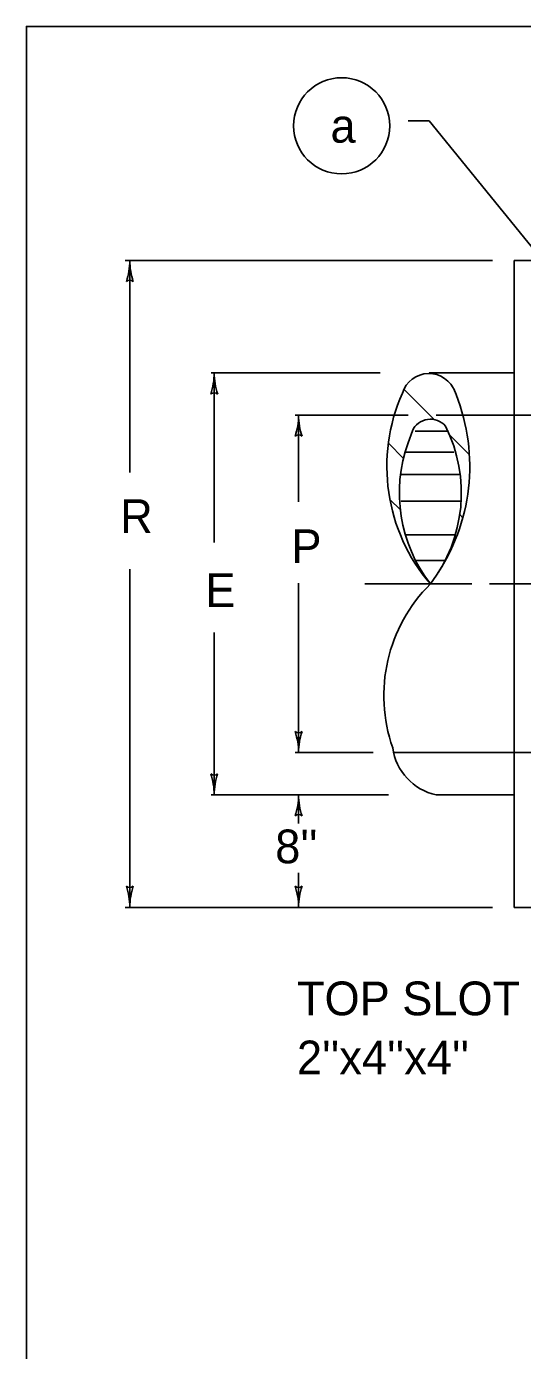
# Model space of a CAD drawing. Extents: x 1007 to 1035.5, y 1000.5 to 1021.5.
# Drawn here: x 1007 to 1009.94, y 1013.66 to 1021.5 of the extents above; entities that cross this region are included whole.
import ezdxf

# ---------------------------------------------------------------- set-up
doc = ezdxf.new("R2010")
doc.units = 0
for name, color, linetype in [('Level 1', 7, 'Continuous'), ('Level 10', 7, 'Continuous'), ('Level 11', 7, 'Continuous'), ('Level 5', 7, 'Continuous')]:
    doc.layers.add(name, color=color, linetype=linetype)

msp = doc.modelspace()

# ---------------------------------------------------------------- linework, layer by layer
at = {"layer": 'Level 1'}
for p, q in [((1009.2617, 1020.9418), (1009.3867, 1020.9418)), ((1009.3867, 1020.9418), (1010.2477, 1019.8795)), ((1009.8894, 1020.1141), (1020.0144, 1020.1141)), ((1009.8894, 1020.1141), (1009.8894, 1016.2808)), ((1009.3869, 1019.4474), (1009.8894, 1019.4474)), ((1009.4134, 1019.1738), (1009.2365, 1019.3506)), ((1009.4283, 1019.1974), (1010.5537, 1019.1974)), ((1009.2614, 1019.0331), (1009.2867, 1019.1039)), ((1009.3042, 1019.1026), (1009.5006, 1019.1026)), ((1009.6246, 1018.9627), (1009.5121, 1019.0751)), ((1009.2346, 1018.9408), (1009.1445, 1019.0309)), ((1009.5324, 1018.9785), (1009.2479, 1018.9785)), ((1009.2203, 1018.8448), (1009.5706, 1018.8448)), ((1009.2164, 1018.6354), (1009.1537, 1018.6982)), ((1009.2203, 1018.6875), (1009.5769, 1018.6875)), ((1009.5858, 1018.5895), (1009.5678, 1018.6075)), ((1009.2458, 1018.488), (1009.5388, 1018.488)), ((1009.3042, 1018.3352), (1009.4793, 1018.3352)), ((1009.0043, 1018.1974), (1009.6391, 1018.1974)), ((1009.7437, 1018.1974), (1010.1756, 1018.1974)), ((1009.1807, 1017.1974), (1010.5537, 1017.1974)), ((1009.4283, 1016.9474), (1009.8894, 1016.9474)), ((1009.8894, 1016.2808), (1020.0144, 1016.2808))]:
    msp.add_line(p, q, dxfattribs=at)
msp.add_circle((1008.8678, 1020.9115), 0.285, dxfattribs=at)
for centre, radius, start, end in [((1007.2214, 1020.1141), 0.3909, 341.34716, 359.99389), ((1008.0033, 1020.1141), 0.3909, 179.98778, 180), ((1008.0033, 1020.1141), 0.3909, 180, 198.66878), ((1007.6123, 1019.9654), 0.0313, 48.7746, 130.89129), ((1007.7214, 1019.4474), 0.3909, 341.34716, 359.99389), ((1008.5033, 1019.4474), 0.3909, 179.98778, 180), ((1008.5033, 1019.4474), 0.3909, 180, 198.66878), ((1009.3848, 1019.2799), 0.1642, 19.60096, 162.86449), ((1008.1123, 1019.2988), 0.0313, 48.7746, 130.89129), ((1010.206, 1018.8938), 1.0704, 156.04827, 220.60934), ((1008.4679, 1018.8942), 1.1587, 327.25312, 23.28934), ((1008.2214, 1019.1974), 0.3909, 341.34716, 359.99389), ((1009.0033, 1019.1974), 0.3909, 179.98778, 180), ((1009.0033, 1019.1974), 0.3909, 180, 198.66878), ((1009.3934, 1019.057), 0.1165, 40.04429, 156.26229), ((1008.6123, 1019.0488), 0.0313, 48.7746, 130.89129), ((1008.6957, 1018.7356), 0.8813, 322.33832, 26.66502), ((1010.091, 1018.7356), 0.8813, 160.26767, 217.66546), ((1010.0511, 1017.5346), 0.9335, 134.79507, 199.31762), ((1008.6124, 1017.3461), 0.0313, 228.7746, 310.89129), ((1008.2214, 1017.1974), 0.3909, 0, 18.66878), ((1009.0033, 1017.1974), 0.3909, 161.34716, 179.99389), ((1008.2214, 1017.1974), 0.3909, 359.98778, 0), ((1009.4988, 1017.2717), 0.3319, 187.95119, 257.73453), ((1008.1124, 1017.0961), 0.0313, 228.7746, 310.89129), ((1007.7214, 1016.9474), 0.3909, 0, 18.66878), ((1008.5033, 1016.9474), 0.3909, 161.34716, 179.99389), ((1007.7214, 1016.9474), 0.3909, 359.98778, 0), ((1008.2214, 1016.9474), 0.3909, 341.34716, 359.99389), ((1009.0033, 1016.9474), 0.3909, 179.98778, 180), ((1009.0033, 1016.9474), 0.3909, 180, 198.66878), ((1008.6123, 1016.7988), 0.0313, 48.7746, 130.89129), ((1007.6124, 1016.4294), 0.0313, 228.7746, 310.89129), ((1007.2214, 1016.2808), 0.3909, 0, 18.66878), ((1008.0033, 1016.2808), 0.3909, 161.34716, 179.99389), ((1008.6124, 1016.4294), 0.0313, 228.7746, 310.89129), ((1008.2214, 1016.2808), 0.3909, 0, 18.66878), ((1009.0033, 1016.2808), 0.3909, 161.34716, 179.99389), ((1007.2214, 1016.2808), 0.3909, 359.98778, 0), ((1008.2214, 1016.2808), 0.3909, 359.98778, 0)]:
    msp.add_arc(centre, radius, start, end, dxfattribs=at)
at = {"layer": 'Level 10'}
for q in [(1035.5, 1021.5), (1007, 1000.5)]:
    msp.add_line((1007, 1021.5), q, dxfattribs=at)
at = {"layer": 'Level 11'}
msp.add_lwpolyline([(1007, 1000.5), (1035.5, 1000.5), (1035.5, 1021.5), (1007, 1021.5)], close=True, dxfattribs=at)
at = {"layer": 'Level 5'}
for p, q in [((1009.7616, 1020.1141), (1007.5839, 1020.1141)), ((1007.6123, 1018.8578), (1007.6123, 1020.1141)), ((1009.0958, 1019.4474), (1008.0948, 1019.4474)), ((1008.1123, 1018.4421), (1008.1123, 1019.4474)), ((1009.2618, 1019.1974), (1008.5913, 1019.1974)), ((1008.6123, 1018.6832), (1008.6123, 1019.1974)), ((1007.6123, 1016.2808), (1007.6123, 1018.2841)), ((1008.6123, 1017.1974), (1008.6123, 1018.201)), ((1008.1123, 1016.9474), (1008.1123, 1017.91)), ((1009.0543, 1017.1974), (1008.5913, 1017.1974)), ((1009.1456, 1016.9474), (1008.0948, 1016.9474)), ((1008.6123, 1016.7768), (1008.6123, 1016.9474)), ((1008.6123, 1016.2808), (1008.6123, 1016.4844)), ((1009.7616, 1016.2808), (1007.5839, 1016.2808))]:
    msp.add_line(p, q, dxfattribs=at)

# ---------------------------------------------------------------- texts
at = {"layer": 'Level 1'}
for s, p in [('a', (1008.8016, 1020.8115)), ('R', (1007.5553, 1018.4986)), ('P', (1008.57, 1018.3203)), ('E', (1008.0596, 1018.0604)), ("8''", (1008.474, 1016.5418)), ('TOP SLOT', (1008.6029, 1015.6413)), ("2''x4''x4''", (1008.6029, 1015.2913))]:
    msp.add_text(s, height=0.2, dxfattribs=at).set_placement(p)

doc.saveas('drawing.dxf')
